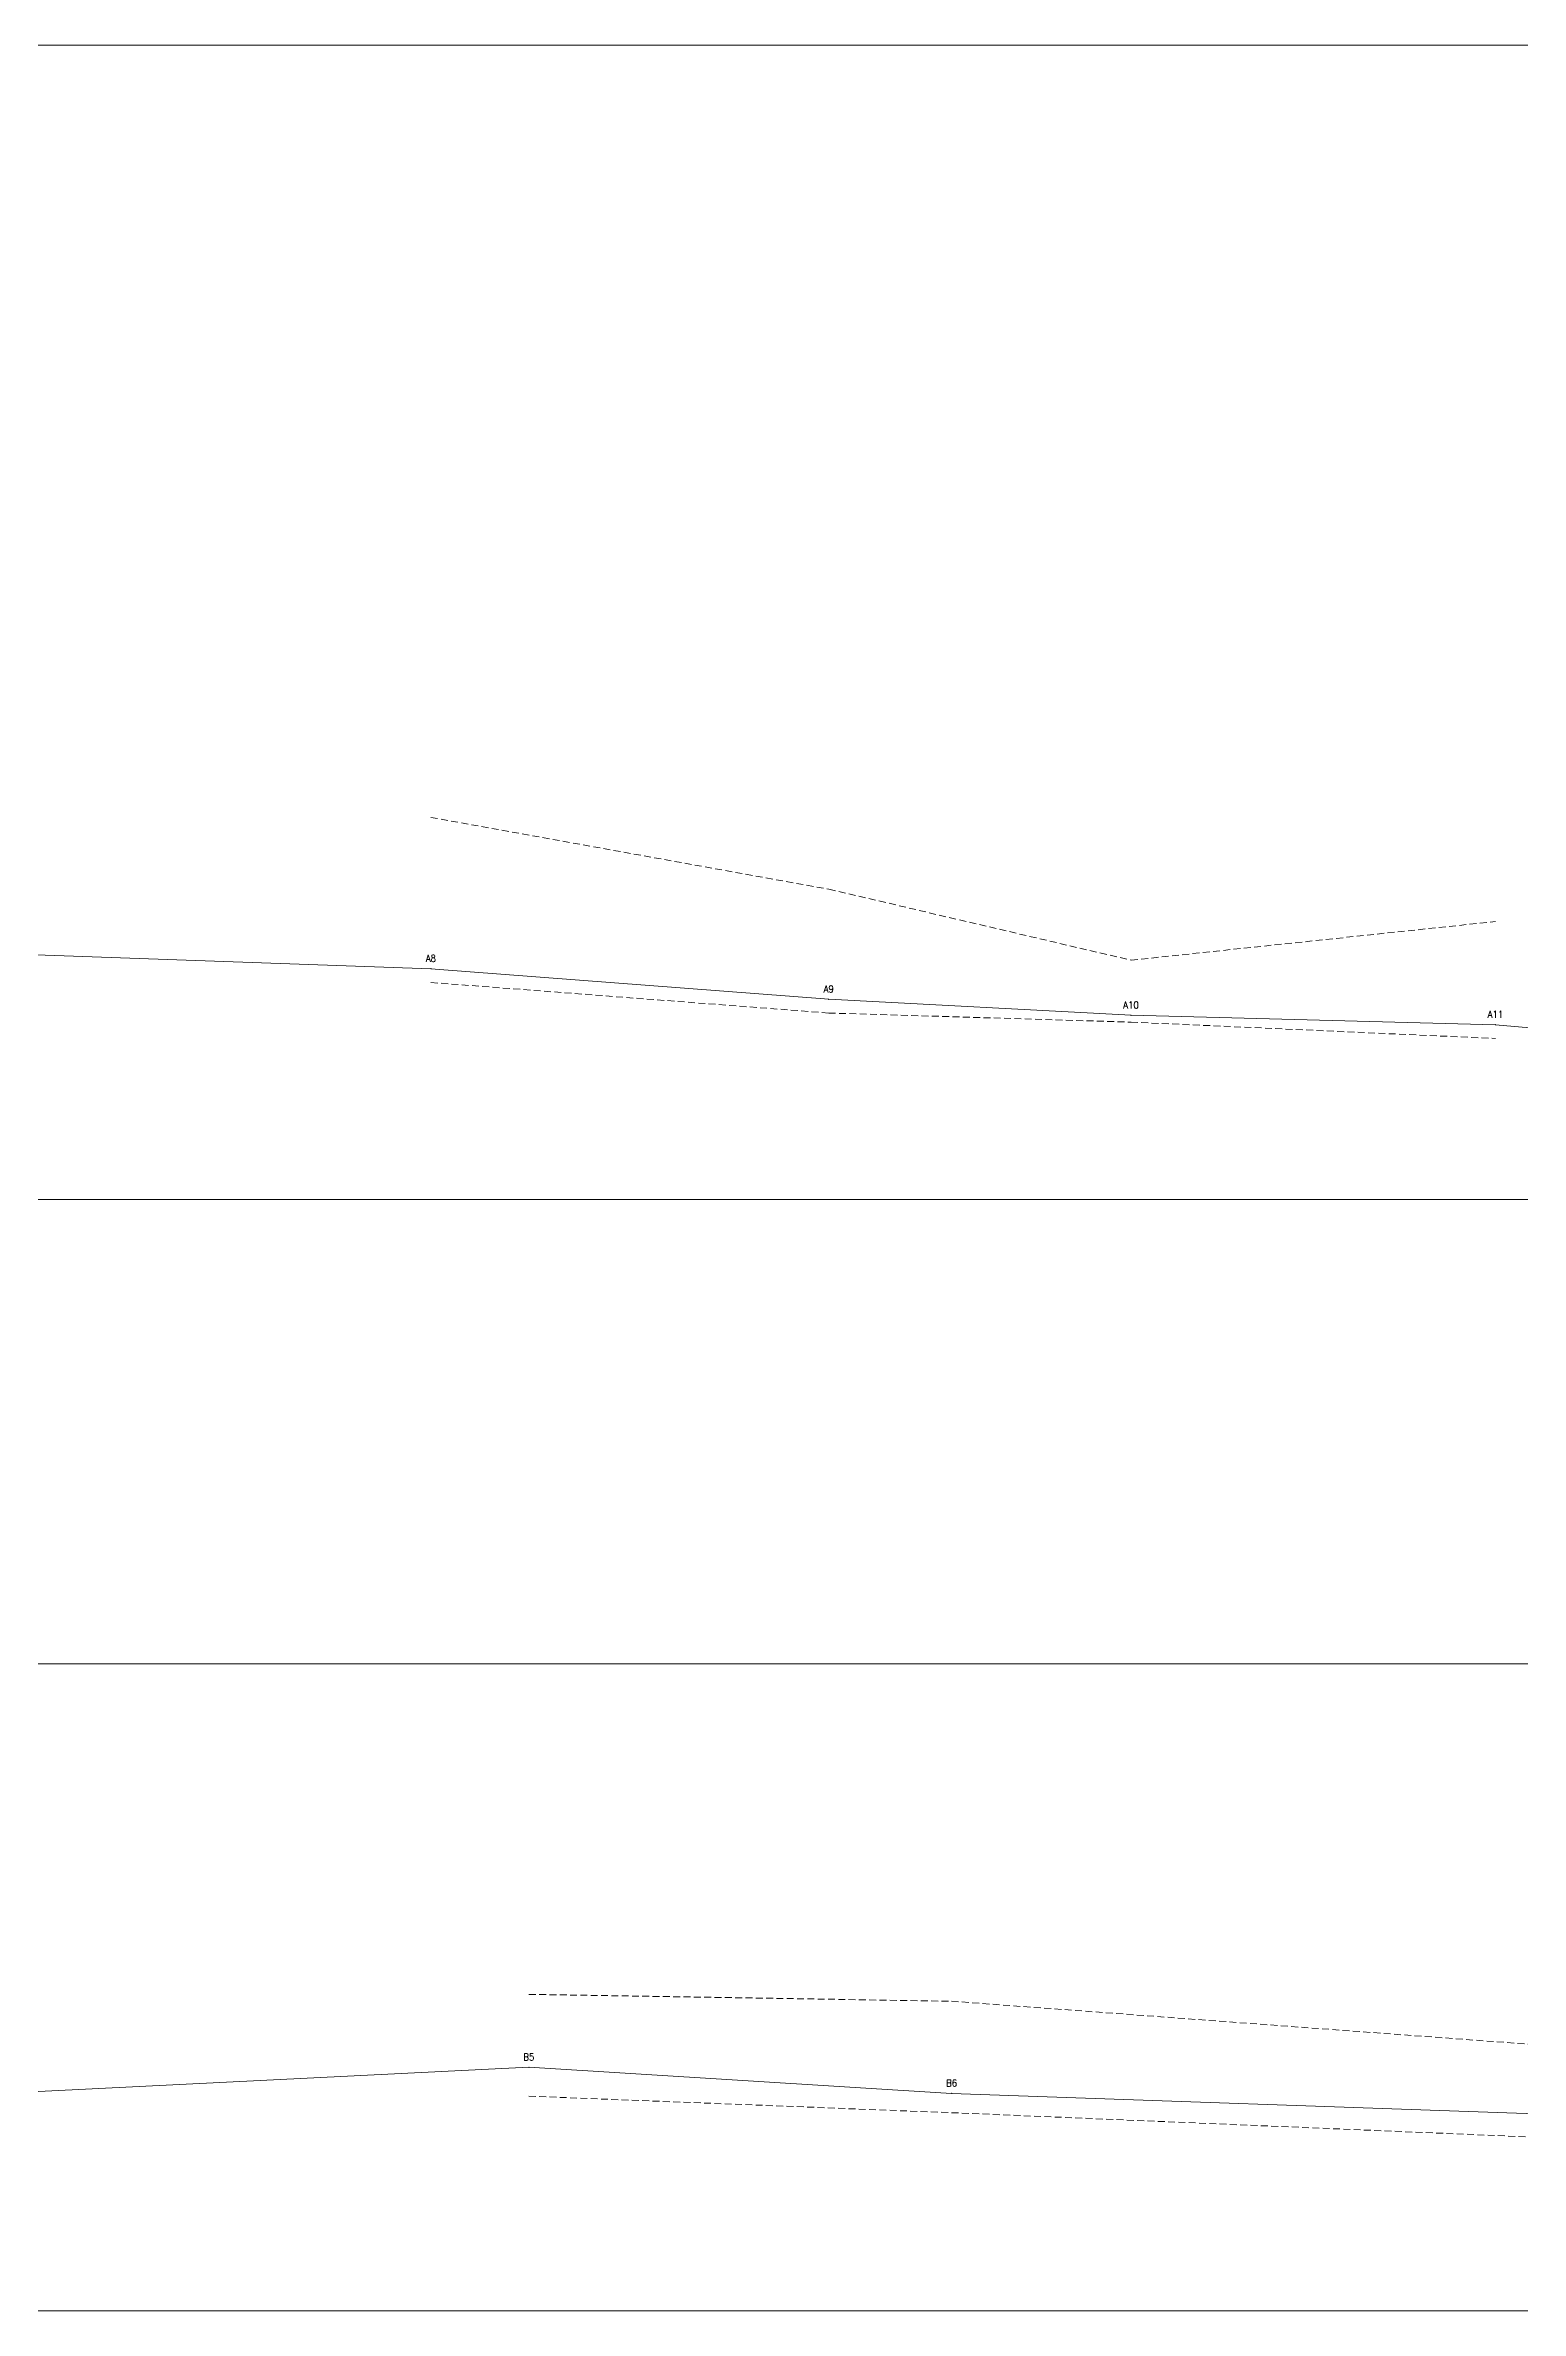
# Model space of a CAD drawing. Header units: feet. Extents: x -352 to 533, y -1323 to 2.
# Drawn here: x -200.4 to -93.2, y -1159.3 to -994.7 of the extents above; entities that cross this region are included whole.
import ezdxf

# ---------------------------------------------------------------- set-up
doc = ezdxf.new("R2010")
doc.units = ezdxf.units.FT
doc.header["$MEASUREMENT"] = 0
doc.linetypes.add('DASHED', pattern=[0.75, 0.5, -0.25])
for name, color, linetype, lineweight, true_color in [('CTRL-PROFILE-BOX', 8, 'Continuous', 0, 0x808080), ('CTRL-PROFILE-CEILING-A', 8, 'DASHED', 0, 0x808080), ('CTRL-PROFILE-CEILING-B', 8, 'DASHED', 0, 0x808080), ('CTRL-PROFILE-FLOOR-A', 8, 'DASHED', 0, 0x808080), ('CTRL-PROFILE-FLOOR-B', 8, 'DASHED', 0, 0x808080), ('CTRL-PROFILE-SHOTS-A', 8, 'Continuous', 9, 0x808080), ('CTRL-PROFILE-SHOTS-B', 8, 'Continuous', 9, 0x808080), ('CTRL-PROFILE-STATION-LABELS-A', 1, 'Continuous', 0, 0xff0000), ('CTRL-PROFILE-STATION-LABELS-B', 1, 'Continuous', 0, 0xff0000), ('CTRL-PROFILE-STATIONS-A', 1, 'Continuous', 9, 0xff0000), ('CTRL-PROFILE-STATIONS-B', 1, 'Continuous', 9, 0xff0000)]:
    doc.layers.add(name, color=color, linetype=linetype, lineweight=lineweight, true_color=true_color)
doc.styles.add('textstyle131', font='')
doc.styles.add('textstyle199', font='')
doc.styles.add('textstyle200', font='')
doc.styles.add('textstyle265', font='')
doc.styles.add('textstyle65', font='')
doc.styles.add('textstyle71', font='')
doc.styles.get('textstyle131').set_extended_font_data('standard')
doc.styles.get('textstyle199').set_extended_font_data('standard')
doc.styles.get('textstyle200').set_extended_font_data('standard')
doc.styles.get('textstyle265').set_extended_font_data('standard')
doc.styles.get('textstyle65').set_extended_font_data('standard')
doc.styles.get('textstyle71').set_extended_font_data('standard')

msp = doc.modelspace()

# ---------------------------------------------------------------- linework, layer by layer
at = {"layer": 'CTRL-PROFILE-BOX', "flags": 128}
for points in [[(-351.71, -1078.58), (22.75, -1078.58), (22.75, -994.7), (-351.71, -994.7)], [(-351.71, -1159.32), (532.74, -1159.32), (532.74, -1112.32), (-351.71, -1112.32)]]:
    msp.add_lwpolyline(points, close=True, dxfattribs=at)
at = {"layer": 'CTRL-PROFILE-CEILING-A'}
msp.add_lwpolyline([(-172.4, -1050.8), (-143.48, -1056.02), (-121.51, -1061.18), (-95.02, -1058.37)], dxfattribs=at)
at = {"layer": 'CTRL-PROFILE-CEILING-B'}
msp.add_lwpolyline([(-165.28, -1136.33), (-134.55, -1136.83), (-91.41, -1140.04), (-46.95, -1136.91), (-25.13, -1143.75), (-7.1, -1136.57), (23.9, -1139.87), (63.9, -1121.52), (66.27, -1126.72), (109.89, -1117.32)], dxfattribs=at)
at = {"layer": 'CTRL-PROFILE-FLOOR-A'}
msp.add_lwpolyline([(-172.4, -1062.8), (-143.48, -1065.02), (-121.51, -1065.68), (-95.02, -1066.87)], dxfattribs=at)
at = {"layer": 'CTRL-PROFILE-FLOOR-B'}
msp.add_lwpolyline([(-165.28, -1143.73), (-134.55, -1144.93), (-91.41, -1146.74), (-46.95, -1149.71), (-25.13, -1149.25), (-7.1, -1149.57), (23.9, -1148.87), (63.9, -1149.52), (109.89, -1151.32)], dxfattribs=at)
at = {"layer": 'CTRL-PROFILE-SHOTS-A'}
for p, q in [((-209.88, -1060.49), (-172.4, -1061.8)), ((-172.4, -1061.8), (-143.48, -1064.02)), ((-143.48, -1064.02), (-121.51, -1065.18)), ((-121.51, -1065.18), (-95.02, -1065.87)), ((-95.02, -1065.87), (-61.15, -1068.83))]:
    msp.add_line(p, q, dxfattribs=at)
at = {"layer": 'CTRL-PROFILE-SHOTS-B'}
for p, q in [((-203.37, -1143.5), (-165.28, -1141.63)), ((-165.28, -1141.63), (-134.55, -1143.53)), ((-134.55, -1143.53), (-91.41, -1145.04))]:
    msp.add_line(p, q, dxfattribs=at)
at = {"layer": 'CTRL-PROFILE-STATIONS-A'}
for p in [(-172.4, -1061.8), (-143.48, -1064.02), (-121.51, -1065.18), (-95.02, -1065.87)]:
    msp.add_point(p, dxfattribs=at)
at = {"layer": 'CTRL-PROFILE-STATIONS-B'}
for p in [(-165.28, -1141.63), (-134.55, -1143.53)]:
    msp.add_point(p, dxfattribs=at)

# ---------------------------------------------------------------- texts
at = {"layer": 'CTRL-PROFILE-STATION-LABELS-A', "char_height": 0.5, "width": 100, "attachment_point": 5}
for s, insert, style in [('A8', (-172.4, -1061.05), 'textstyle131'), ('A9', (-143.48, -1063.27), 'textstyle71'), ('A10', (-121.51, -1064.43), 'textstyle265'), ('A11', (-95.02, -1065.12), 'textstyle65')]:
    msp.add_mtext(s, dxfattribs=dict(at, insert=insert, style=style))
at = {"layer": 'CTRL-PROFILE-STATION-LABELS-B', "char_height": 0.5, "width": 100, "attachment_point": 5}
for s, insert, style in [('B5', (-165.28, -1140.88), 'textstyle199'), ('B6', (-134.55, -1142.78), 'textstyle200')]:
    msp.add_mtext(s, dxfattribs=dict(at, insert=insert, style=style))

doc.saveas('drawing.dxf')
